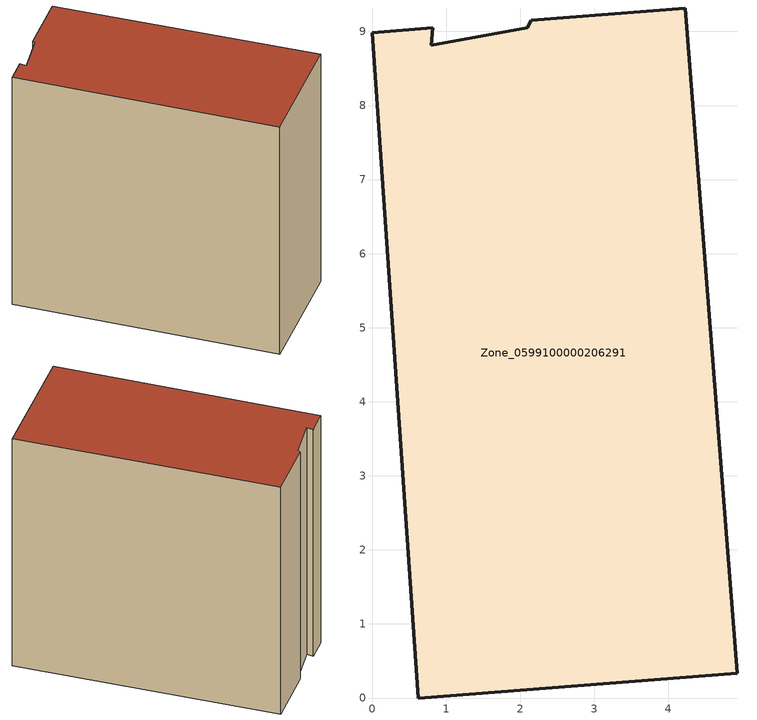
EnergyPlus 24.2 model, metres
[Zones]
Zone_0599100000206291
 floor ground (C_G): 0.82,9.05 0.8,8.82 2.1,9.05 2.15,9.15 4.23,9.32 4.93,0.34 0.62,0 0,8.98 z0
 wall outside (C_F): 4.23,9.32 2.15,9.15 2.1,9.05 0.8,8.82 0.82,9.05 0,8.98 0.62,0 4.93,0.34 4.23,9.32 z0:8.78
 roof outside (C_R): 0.8,8.82 0.82,9.05 0,8.98 0.62,0 4.93,0.34 4.23,9.32 2.15,9.15 2.1,9.05 z8.78
[BUILDING]
Pand.0599100000206291: North Axis=0; Terrain=City; Loads Convergence Tolerance Value=0.04; Temperature Convergence Tolerance Value=0.4; Solar Distribution=FullExterior; Maximum Number of Warmup Days=25; Minimum Number of Warmup Days=1
[Site:Location]
Rotterdam.The.Hague.AP_ZH_NLD Design_Conditions: Latitude=51.96; Longitude=4.45; Time Zone=1; Elevation=-4.5
[SITE:GROUNDTEMPERATURE:BUILDINGSURFACE]
18, 18, 18, 18, 18, 18, 18, 18, 18, 18, 18, 18
[MATERIAL] Thermal Absorptance=0.9; Solar Absorptance=0.7; Visible Absorptance=0.7
Name | Roughness | Thickness | Conductivity | Density | Specific Heat
G.TC.1946-1964 | MediumSmooth | 0.15 | 1 | 540 | 1210
F.TC.1946-1964 | Rough | 0.3 | 0.857143 | 1920 | 840
R.TC.1946-1964 | MediumRough | 0.2 | 0.235294 | 1500 | 1000
[CONSTRUCTION]
C_G: G.TC.1946-1964
C_F: F.TC.1946-1964
C_R: R.TC.1946-1964
[ZONE]
Zone_0599100000206291: Type=1; Multiplier=1; Ceiling Height=Autocalculate; Volume=Autocalculate; Floor Area=autocalculate; Part of Total Floor Area=Yes
[ZONEINFILTRATION:DESIGNFLOWRATE]
Infil_Zone_0599100000206291: Zone or ZoneList or Space or SpaceList=Zone_0599100000206291; Schedule=AlwaysOn; Design Flow Rate Calculation Method=Flow/Area; Flow Rate per Floor Area=0.003; Constant Term Coefficient=1; Temperature Term Coefficient=0; Velocity Term Coefficient=0; Velocity Squared Term Coefficient=0
[HVACTEMPLATE:ZONE:IDEALLOADSAIRSYSTEM]
Zone_0599100000206291: Maximum Heating Supply Air Temperature=50; Minimum Cooling Supply Air Temperature=13; Maximum Heating Supply Air Humidity Ratio=0.0156; Minimum Cooling Supply Air Humidity Ratio=0.0077; Heating Limit=NoLimit; Cooling Limit=NoLimit; Dehumidification Control Type=ConstantSensibleHeatRatio; Cooling Sensible Heat Ratio=0.7; Dehumidification Setpoint=60; Humidification Control Type=None; Humidification Setpoint=30; Outdoor Air Method=None; Outdoor Air Flow Rate per Person=0.00944; Outdoor Air Flow Rate per Zone Floor Area=0; Outdoor Air Flow Rate per Zone=0; Demand Controlled Ventilation Type=None; Outdoor Air Economizer Type=NoEconomizer; Heat Recovery Type=None; Sensible Heat Recovery Effectiveness=0.7; Latent Heat Recovery Effectiveness=0.65
[ZONECONTROL:THERMOSTAT]
ThermostatControl_Zone_0599100000206291: Zone or ZoneList=Zone_0599100000206291; Control Type Schedule=DualSetpointControlType; Control 1=Thermostat_Zone_0599100000206291; Temperature Difference Between Cutout And Setpoint=0
[THERMOSTATSETPOINT:DUALSETPOINT]
Thermostat_Zone_0599100000206291: Heating Setpoint Temperature Schedule=HeatingSetpoint_Zone_0599100000206291; Cooling Setpoint Temperature Schedule=CoolingSetpoint_Zone_0599100000206291
[SCHEDULE:COMPACT]
HeatingSetpoint_Zone_0599100000206291: Through: 12/31, For: AllDays, Until: 24:00, 21
CoolingSetpoint_Zone_0599100000206291: Through: 12/31, For: AllDays, Until: 24:00, 24
DualSetpointControlType: Through: 12/31, For: AllDays, Until: 24:00, 4
AlwaysOn: Through: 12/31, For: AllDays, Until: 24:00, 1
